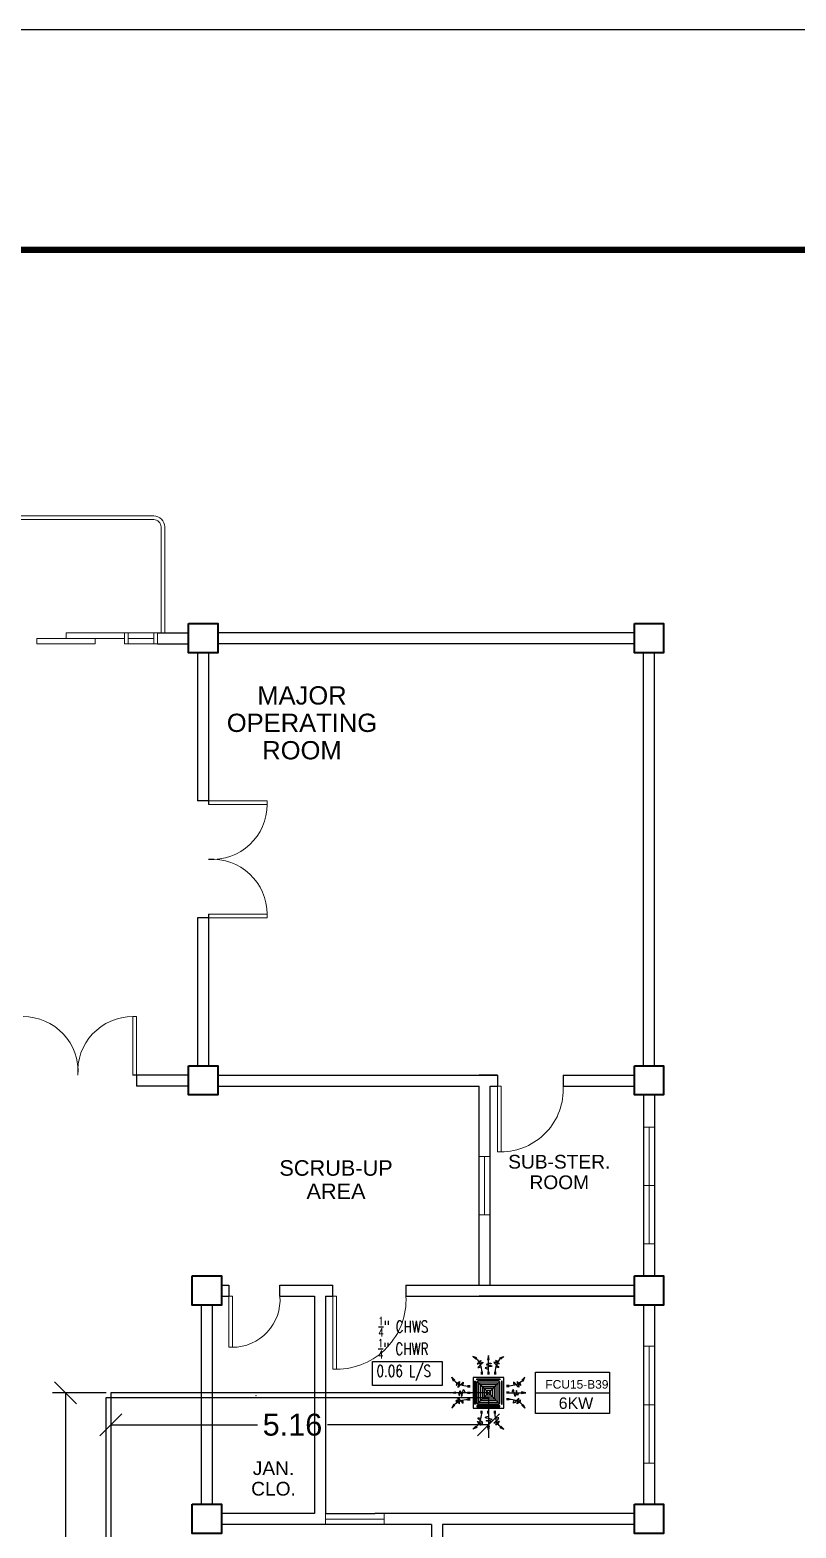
# Model space of a CAD drawing. Header units: millimetres. Extents: x 5 to 430, y 3 to 339.
# Drawn here: x 281.24 to 291.72, y 209.32 to 229.82 of the extents above; entities that cross this region are included whole.
import ezdxf

# ---------------------------------------------------------------- set-up
doc = ezdxf.new("R2010")
doc.units = ezdxf.units.MM
doc.header["$MEASUREMENT"] = 0
for name, color, linetype in [('.1', 1, 'Continuous'), ('AIR', 7, 'Continuous'), ('fcu line', 7, 'Continuous'), ('fcu return', 7, 'Continuous'), ('label', 7, 'Continuous'), ('Legends', 7, 'Continuous'), ('pipe label', 7, 'Continuous'), ('template', 7, 'Continuous')]:
    doc.layers.add(name, color=color, linetype=linetype)
doc.styles.add('Arch-Dim', font='simplex.shx', dxfattribs={"width": 0.75})
doc.styles.get("Standard").update_dxf_attribs({"font": 'arial.ttf'})
doc.styles.add('SWISSLT175', font='swissl.ttf', dxfattribs={"height": 0.175})
doc.dimstyles.new('Copy of dimension', dxfattribs={"dimtxt": 0.3, "dimasz": 0.3, "dimexe": 0.18, "dimexo": 0.0625, "dimgap": 0.09, "dimtad": 0, "dimzin": 0, "dimdsep": 46, "dimtxsty": 'Standard', "dimblk": 'OBLIQUE', "dimcen": 0.09, "dimclrd": 256, "dimclre": 256, "dimclrt": 256, "dimadec": 0, "dimazin": 0, "dimtfac": 1, "dimtofl": 0, "dimtmove": 0, "dimatfit": 3, "dimldrblk": 'OBLIQUE', "dimfxl": 1, "dimtolj": 1, "dimtzin": 0, "dimarcsym": 0})

# ---------------------------------------------------------------- blocks, each defined once
blk = doc.blocks.new('FCU-13000P (CASSETTE SPLIT)')
at = {"layer": 'AIR', "ltscale": 3}
for p, q in [((0, 0.523), (0, 1)), ((-0.193, 0.558), (-0.193, 0.487)), ((-0.162, 0.558), (-0.162, 0.487)), ((-0.016, 0.558), (-0.016, 0.487)), ((0.016, 0.558), (0.016, 0.487)), ((0.162, 0.558), (0.162, 0.487)), ((0.193, 0.558), (0.193, 0.487)), ((-0.523, 0), (-1, 0)), ((-0.558, 0.193), (-0.487, 0.193)), ((-0.558, 0.162), (-0.487, 0.162)), ((-0.558, 0.016), (-0.487, 0.016)), ((0.558, 0.193), (0.487, 0.193)), ((0.558, 0.162), (0.487, 0.162)), ((0.558, 0.016), (0.487, 0.016)), ((0.523, 0), (1, 0)), ((-0.558, -0.016), (-0.487, -0.016)), ((-0.558, -0.162), (-0.487, -0.162)), ((-0.558, -0.193), (-0.487, -0.193)), ((0.558, -0.016), (0.487, -0.016)), ((0.558, -0.162), (0.487, -0.162)), ((0.558, -0.193), (0.487, -0.193)), ((-0.193, -0.558), (-0.193, -0.487)), ((-0.162, -0.558), (-0.162, -0.487)), ((-0.016, -0.558), (-0.016, -0.487)), ((0, -0.523), (0, -1)), ((0.016, -0.558), (0.016, -0.487)), ((0.162, -0.558), (0.162, -0.487)), ((0.193, -0.558), (0.193, -0.487))]:
    blk.add_line(p, q, dxfattribs=at)
at = {"layer": 'AIR'}
for p, q in [((0.295, -0.295), (-0.295, 0.295)), ((0.295, 0.295), (-0.295, -0.295))]:
    blk.add_line(p, q, dxfattribs=at)
at = {"layer": 'AIR', "ltscale": 3}
for points in [[(-0.335, 0.895), (-0.311, 0.932), (-0.416, 0.973)], [(-0.022, 0.89), (0.022, 0.89), (0, 1)], [(0.335, 0.895), (0.311, 0.932), (0.416, 0.973)], [(-0.895, 0.335), (-0.932, 0.311), (-0.973, 0.416)], [(0.895, 0.335), (0.932, 0.311), (0.973, 0.416)], [(-0.89, 0.022), (-0.89, -0.022), (-1, 0)], [(0.89, 0.022), (0.89, -0.022), (1, 0)], [(-0.895, -0.335), (-0.932, -0.311), (-0.973, -0.416)], [(0.895, -0.335), (0.932, -0.311), (0.973, -0.416)], [(-0.335, -0.895), (-0.311, -0.932), (-0.416, -0.973)], [(-0.022, -0.89), (0.022, -0.89), (0, -1)], [(0.335, -0.895), (0.311, -0.932), (0.416, -0.973)]]:
    blk.add_lwpolyline(points, close=True, dxfattribs=at)
at = {"layer": 'AIR'}
for points in [[(-0.323, 0.914, -0.171809), (-0.178, 0.558), (-0.178, 0.522)], [(0.323, 0.914, 0.171809), (0.178, 0.558), (0.178, 0.522)], [(-0.914, 0.323, 0.171809), (-0.558, 0.178), (-0.522, 0.178)], [(0.914, 0.323, -0.171809), (0.558, 0.178), (0.522, 0.178)], [(-0.914, -0.323, -0.171809), (-0.558, -0.178), (-0.522, -0.178)], [(0.914, -0.323, 0.171809), (0.558, -0.178), (0.522, -0.178)], [(-0.323, -0.914, 0.171809), (-0.178, -0.558), (-0.178, -0.522)], [(0.323, -0.914, -0.171809), (0.178, -0.558), (0.178, -0.522)]]:
    blk.add_lwpolyline(points, format="xyb", dxfattribs=at)
for points in [[(-0.41, -0.41), (0.41, -0.41), (0.41, 0.41), (-0.41, 0.41)], [(-0.373, 0.31), (-0.348, 0.31), (-0.348, -0.31), (-0.373, -0.31)], [(-0.31, 0.372), (0.31, 0.372), (0.31, 0.348), (-0.31, 0.348)], [(-0.26, -0.26), (0.26, -0.26), (0.26, 0.26), (-0.26, 0.26)], [(-0.21, -0.21), (0.21, -0.21), (0.21, 0.21), (-0.21, 0.21)], [(-0.16, -0.16), (0.16, -0.16), (0.16, 0.16), (-0.16, 0.16)], [(-0.11, -0.11), (0.11, -0.11), (0.11, 0.11), (-0.11, 0.11)], [(-0.06, -0.06), (0.06, -0.06), (0.06, 0.06), (-0.06, 0.06)], [(0.372, 0.31), (0.348, 0.31), (0.348, -0.31), (0.372, -0.31)], [(-0.31, -0.373), (0.31, -0.373), (0.31, -0.348), (-0.31, -0.348)]]:
    blk.add_lwpolyline(points, close=True, dxfattribs=at)
blk.add_lwpolyline([(-0.26, -0.31), (0.26, -0.31, 0.414214), (0.31, -0.26), (0.31, 0.26, 0.414214), (0.26, 0.31), (-0.26, 0.31, 0.414214), (-0.31, 0.26), (-0.31, -0.26, 0.414214)], format="xyb", close=True, dxfattribs=at)
at = {"layer": 'AIR', "ltscale": 3}
for points in [[(-0.268, 0.84), (-0.231, 0.852), (-0.134, 0.882), (-0.422, 0.704), (0.005, 0.903), (-0.358, 0.645), (-0.239, 0.678), (-0.199, 0.69)], [(0.268, 0.84), (0.231, 0.852), (0.134, 0.882), (0.422, 0.704), (-0.005, 0.903), (0.358, 0.645), (0.239, 0.678), (0.199, 0.69)], [(-0.84, 0.268), (-0.852, 0.231), (-0.882, 0.134), (-0.704, 0.422), (-0.903, -0.005), (-0.645, 0.358), (-0.678, 0.239), (-0.69, 0.199)], [(0.84, 0.268), (0.852, 0.231), (0.882, 0.134), (0.704, 0.422), (0.903, -0.005), (0.645, 0.358), (0.678, 0.239), (0.69, 0.199)], [(-0.84, -0.268), (-0.852, -0.231), (-0.882, -0.134), (-0.704, -0.422), (-0.903, 0.005), (-0.645, -0.358), (-0.678, -0.239), (-0.69, -0.199)], [(0.84, -0.268), (0.852, -0.231), (0.882, -0.134), (0.704, -0.422), (0.903, 0.005), (0.645, -0.358), (0.678, -0.239), (0.69, -0.199)], [(-0.268, -0.84), (-0.231, -0.852), (-0.134, -0.882), (-0.422, -0.704), (0.005, -0.903), (-0.358, -0.645), (-0.239, -0.678), (-0.199, -0.69)], [(0.268, -0.84), (0.231, -0.852), (0.134, -0.882), (0.422, -0.704), (-0.005, -0.903), (0.358, -0.645), (0.239, -0.678), (0.199, -0.69)]]:
    blk.add_open_spline(points, degree=3, knots=[0.0032834, 0.0032834, 0.0032834, 0.0032834, 0.0712567, 0.1924075, 0.3347111, 0.5062145, 0.5813292, 0.5813292, 0.5813292, 0.5813292], dxfattribs=at)
for points in [[(0, 0.8), (0.077, 0.776), (-0.058, 0.755), (0.098, 0.718), (-0.087, 0.663), (0, 0.631)], [(-0.8, 0), (-0.776, -0.077), (-0.755, 0.058), (-0.718, -0.098), (-0.663, 0.087), (-0.631, 0)], [(0.8, 0), (0.776, -0.077), (0.755, 0.058), (0.718, -0.098), (0.663, 0.087), (0.631, 0)], [(0, -0.8), (0.077, -0.776), (-0.058, -0.755), (0.098, -0.718), (-0.087, -0.663), (0, -0.631)]]:
    blk.add_spline(points, degree=3, dxfattribs=at)
for points in [[(-0.416, 0.973), (-0.335, 0.895), (-0.311, 0.932)], [(0, 1), (-0.022, 0.89), (0.022, 0.89)], [(0.416, 0.973), (0.335, 0.895), (0.311, 0.932)], [(-0.973, 0.416), (-0.895, 0.335), (-0.932, 0.311)], [(0.973, 0.416), (0.895, 0.335), (0.932, 0.311)], [(-1, 0), (-0.89, 0.022), (-0.89, -0.022)], [(1, 0), (0.89, 0.022), (0.89, -0.022)], [(-0.973, -0.416), (-0.895, -0.335), (-0.932, -0.311)], [(0.973, -0.416), (0.895, -0.335), (0.932, -0.311)], [(-0.416, -0.973), (-0.335, -0.895), (-0.311, -0.932)], [(0, -1), (-0.022, -0.89), (0.022, -0.89)], [(0.416, -0.973), (0.335, -0.895), (0.311, -0.932)]]:
    blk.add_solid(points, dxfattribs=at)
blk = doc.blocks.new('_Oblique')
at = {"color": 0, "linetype": 'ByBlock', "lineweight": -2}
blk.add_line((-0.5, -0.5), (0.5, 0.5), dxfattribs=at)
blk = doc.blocks.new('*D375')
at = {"layer": 'Defpoints', "color": 0, "transparency": 16777216}
for p in [(281.724, 211.172), (282.343, 211.172), (282.343, 205.962)]:
    blk.add_point(p, dxfattribs=at)
at = {"layer": 'Legends', "lineweight": -2, "transparency": 16777216}
for p, q in [((282.281, 211.172), (281.544, 211.172)), ((281.724, 211.172), (281.724, 209.018)), ((281.724, 205.962), (281.724, 208.116)), ((282.281, 205.962), (281.544, 205.962))]:
    blk.add_line(p, q, dxfattribs=at)
at = {"layer": 'Legends', "lineweight": -2, "transparency": 16777216, "xscale": 0.3, "yscale": 0.3, "zscale": 0.3}
for p, rotation in [((281.724, 211.172), 90), ((281.724, 205.962), 270)]:
    blk.add_blockref('_Oblique', p, dxfattribs=dict(at, rotation=rotation))
at = {"layer": 'Legends', "transparency": 16777216, "insert": (281.724, 208.567), "char_height": 0.3, "attachment_point": 5, "rotation": 90}
blk.add_mtext('\\A1;5.21', dxfattribs=at)
blk = doc.blocks.new('*D376')
at = {"layer": 'Defpoints', "color": 0, "transparency": 16777216}
for p in [(282.343, 211.172), (287.508, 211.172), (287.508, 210.733)]:
    blk.add_point(p, dxfattribs=at)
at = {"layer": 'Legends', "lineweight": -2, "transparency": 16777216}
for p, q in [((282.343, 211.109), (282.343, 210.553)), ((287.508, 211.109), (287.508, 210.553)), ((282.343, 210.733), (284.348, 210.733)), ((287.508, 210.733), (285.307, 210.733))]:
    blk.add_line(p, q, dxfattribs=at)
at = {"layer": 'Legends', "lineweight": -2, "transparency": 16777216, "xscale": 0.3, "yscale": 0.3, "zscale": 0.3, "rotation": 180}
blk.add_blockref('_Oblique', (282.343, 210.733), dxfattribs=at)
at = {"layer": 'Legends', "lineweight": -2, "transparency": 16777216, "xscale": 0.3, "yscale": 0.3, "zscale": 0.3}
blk.add_blockref('_Oblique', (287.508, 210.733), dxfattribs=at)
at = {"layer": 'Legends', "transparency": 16777216, "insert": (284.828, 210.733), "char_height": 0.3, "attachment_point": 5}
blk.add_mtext('\\A1;5.16', dxfattribs=at)

msp = doc.modelspace()

# ---------------------------------------------------------------- linework, layer by layer
at = {"layer": '.1', "color": 0}
msp.add_line((314.427, 229.819), (215.151, 229.819), dxfattribs=at)
at = {"color": 8, "lineweight": 13}
for p, q in [((282.581, 221.569), (282.931, 221.569)), ((282.931, 221.494), (282.581, 221.494)), ((282.581, 221.419), (282.931, 221.419))]:
    msp.add_line(p, q, dxfattribs=at)
at = {"color": 8, "lineweight": 25}
for p, q in [((282.981, 221.569), (283.406, 221.569)), ((282.981, 221.419), (283.406, 221.419)), ((289.506, 221.569), (283.806, 221.569)), ((289.506, 221.419), (283.806, 221.419)), ((283.531, 221.296), (283.531, 219.271)), ((283.681, 221.296), (283.681, 219.221)), ((289.631, 215.646), (289.631, 221.296)), ((289.781, 215.646), (289.781, 221.296)), ((283.681, 219.271), (283.531, 219.271)), ((283.681, 217.721), (283.681, 215.646)), ((283.531, 217.671), (283.531, 215.646)), ((283.681, 217.671), (283.531, 217.671)), ((283.406, 215.519), (282.643, 215.519)), ((282.693, 215.519), (282.693, 215.369)), ((283.806, 215.519), (287.631, 215.519)), ((283.981, 215.519), (287.631, 215.519)), ((287.631, 215.519), (287.381, 215.519)), ((287.631, 215.519), (287.631, 215.369)), ((288.531, 215.519), (289.506, 215.519)), ((288.531, 215.519), (289.506, 215.519)), ((288.531, 215.519), (288.531, 215.369)), ((283.406, 215.369), (282.693, 215.369)), ((283.806, 215.369), (287.381, 215.369)), ((283.981, 215.369), (287.381, 215.369)), ((287.381, 212.644), (287.381, 215.369)), ((287.381, 214.394), (287.381, 215.369)), ((287.531, 215.369), (287.631, 215.369)), ((287.531, 215.369), (287.631, 215.369)), ((287.531, 212.644), (287.531, 215.369)), ((287.531, 214.394), (287.531, 215.369)), ((288.531, 215.369), (289.506, 215.369)), ((288.531, 215.369), (289.506, 215.369)), ((289.631, 215.246), (289.631, 212.771)), ((289.781, 215.246), (289.781, 212.771)), ((289.631, 213.406), (289.631, 212.771)), ((289.781, 213.406), (289.781, 212.771)), ((283.856, 212.644), (283.956, 212.644)), ((283.856, 212.644), (283.956, 212.644)), ((284.656, 212.644), (285.381, 212.644)), ((284.656, 212.494), (284.656, 212.644)), ((284.731, 212.644), (285.381, 212.644)), ((285.381, 212.494), (285.381, 212.644)), ((285.381, 212.494), (285.381, 212.644)), ((286.381, 212.644), (287.381, 212.644)), ((286.381, 212.644), (287.381, 212.644)), ((286.381, 212.644), (286.381, 212.494)), ((287.381, 212.644), (289.506, 212.644)), ((287.531, 212.644), (289.506, 212.644)), ((283.856, 212.494), (283.956, 212.494)), ((283.856, 212.494), (283.956, 212.494)), ((284.656, 212.494), (285.131, 212.494)), ((284.731, 212.494), (285.131, 212.494)), ((285.281, 212.494), (285.381, 212.494)), ((285.281, 212.494), (285.381, 212.494)), ((286.381, 212.494), (289.506, 212.494)), ((286.381, 212.494), (289.506, 212.494)), ((289.506, 212.494), (287.381, 212.494)), ((289.631, 212.371), (289.631, 209.646)), ((289.781, 212.371), (289.781, 209.646)), ((289.631, 210.531), (289.631, 209.646)), ((289.781, 210.531), (289.781, 209.646)), ((285.131, 209.519), (283.856, 209.519)), ((285.281, 209.519), (285.957, 209.519)), ((289.506, 209.519), (285.957, 209.519)), ((285.081, 209.369), (283.856, 209.369)), ((285.957, 209.369), (285.081, 209.369)), ((286.731, 209.369), (285.957, 209.369)), ((286.731, 209.369), (286.731, 207.544)), ((289.506, 209.369), (286.881, 209.369)), ((286.881, 209.369), (286.881, 207.544))]:
    msp.add_line(p, q, dxfattribs=at)
at = {"color": 8, "lineweight": 9}
for p, q in [((289.631, 214.606), (289.631, 215.246)), ((289.781, 214.606), (289.781, 215.246)), ((289.631, 214.008), (289.631, 214.808)), ((289.631, 214.808), (289.781, 214.808)), ((289.706, 214.808), (289.706, 213.208)), ((289.781, 214.808), (289.781, 213.208)), ((289.781, 213.47), (289.781, 214.67)), ((287.381, 213.593), (287.381, 214.469)), ((287.531, 214.006), (287.531, 214.506)), ((289.631, 213.406), (289.631, 214.606)), ((289.781, 213.406), (289.781, 214.606)), ((287.531, 214.406), (287.381, 214.406)), ((287.456, 214.406), (287.456, 213.606)), ((287.531, 214.006), (287.531, 213.506)), ((289.631, 214.008), (289.781, 214.008)), ((287.531, 213.606), (287.381, 213.606)), ((289.781, 213.208), (289.631, 213.208)), ((289.631, 211.731), (289.631, 212.371)), ((289.781, 211.731), (289.781, 212.371)), ((289.631, 211.008), (289.631, 211.808)), ((289.631, 211.808), (289.781, 211.808)), ((289.706, 211.808), (289.706, 210.208)), ((289.781, 211.808), (289.781, 210.208)), ((289.631, 211.731), (289.631, 210.531)), ((289.781, 211.731), (289.781, 210.531)), ((289.781, 210.47), (289.781, 211.67)), ((289.631, 211.008), (289.781, 211.008)), ((289.781, 210.208), (289.631, 210.208)), ((285.281, 209.369), (285.281, 209.519)), ((286.081, 209.369), (286.081, 209.519)), ((286.081, 209.444), (285.281, 209.444))]:
    msp.add_line(p, q, dxfattribs=at)
at = {"color": 8, "lineweight": 25, "ltscale": 0.3}
for p, q in [((283.956, 212.644), (283.956, 212.494)), ((283.581, 212.371), (283.581, 209.646)), ((283.731, 212.371), (283.731, 209.646)), ((285.131, 212.494), (285.131, 209.519)), ((285.281, 212.494), (285.281, 209.519))]:
    msp.add_line(p, q, dxfattribs=at)
at = {"color": 8, "lineweight": 9, "transparency": 33554687}
for points in [[(283.081, 221.569), (283.081, 223.019, 0.414214), (282.931, 223.169), (280.131, 223.169, 0.414214), (279.981, 223.019), (279.981, 221.694), (279.981, 222.344)], [(283.031, 221.569), (283.031, 223.019, 0.414214), (282.931, 223.119), (280.131, 223.119, 0.414214), (280.031, 223.019), (280.031, 222.364)]]:
    msp.add_lwpolyline(points, format="xyb", dxfattribs=at)
at = {"color": 8, "lineweight": 35}
for points in [[(283.406, 221.696), (283.806, 221.696), (283.806, 221.296), (283.406, 221.296)], [(289.506, 221.696), (289.906, 221.696), (289.906, 221.296), (289.506, 221.296)], [(283.406, 215.646), (283.806, 215.646), (283.806, 215.246), (283.406, 215.246)], [(289.506, 215.646), (289.906, 215.646), (289.906, 215.246), (289.506, 215.246)], [(283.456, 212.771), (283.856, 212.771), (283.856, 212.371), (283.456, 212.371)], [(289.506, 212.771), (289.906, 212.771), (289.906, 212.371), (289.506, 212.371)], [(283.456, 209.646), (283.856, 209.646), (283.856, 209.246), (283.456, 209.246)], [(289.506, 209.646), (289.906, 209.646), (289.906, 209.246), (289.506, 209.246)]]:
    msp.add_lwpolyline(points, close=True, dxfattribs=at)
at = {"color": 8, "lineweight": 13}
for points in [[(282.131, 221.494), (281.331, 221.494), (281.331, 221.419), (282.131, 221.419)], [(282.531, 221.569), (281.731, 221.569), (281.731, 221.494), (282.531, 221.494)], [(282.531, 221.569), (282.531, 221.419), (282.581, 221.419), (282.581, 221.569)], [(282.931, 221.569), (282.931, 221.419), (282.981, 221.419), (282.981, 221.569)], [(285.381, 212.494), (285.431, 212.494), (285.431, 211.494), (285.381, 211.494)]]:
    msp.add_lwpolyline(points, close=True, dxfattribs=at)
at = {"color": 8, "lineweight": 13, "ltscale": 0.03}
for points in [[(283.681, 219.271), (283.681, 219.221), (284.481, 219.221), (284.481, 219.271)], [(283.681, 217.671), (283.681, 217.721), (284.481, 217.721), (284.481, 217.671)], [(282.693, 215.519), (282.643, 215.519), (282.643, 216.319), (282.693, 216.319)], [(287.631, 215.369), (287.681, 215.369), (287.681, 214.469), (287.631, 214.469)], [(283.956, 212.494), (284.006, 212.494), (284.006, 211.794), (283.956, 211.794)]]:
    msp.add_lwpolyline(points, close=True, dxfattribs=at)
at = {"color": 8, "lineweight": 9}
for points in [[(289.631, 214.808), (289.781, 214.808), (289.781, 213.208), (289.631, 213.208)], [(287.381, 214.406), (287.531, 214.406), (287.531, 213.606), (287.381, 213.606)], [(289.631, 211.808), (289.781, 211.808), (289.781, 210.208), (289.631, 210.208)], [(285.281, 209.519), (286.081, 209.519), (286.081, 209.369), (285.281, 209.369)]]:
    msp.add_lwpolyline(points, close=True, dxfattribs=at)
at = {"color": 8, "lineweight": 13, "ltscale": 0.03}
for centre, radius, start, end in [((283.729, 219.221), 0.752, 266.3048, 0), ((283.729, 217.721), 0.752, 0, 93.6952), ((281.143, 215.567), 0.752, 356.3048, 90), ((282.643, 215.567), 0.752, 90, 183.6952), ((287.681, 215.32), 0.851, 270, 3.2732), ((284.006, 212.446), 0.652, 270, 4.2422)]:
    msp.add_arc(centre, radius, start, end, dxfattribs=at)
at = {"color": 8, "lineweight": 13}
msp.add_arc((285.431, 212.445), 0.951, 270, 2.9376, dxfattribs=at)
at = {"color": 8, "lineweight": 9}
for p in [(289.631, 214.07), (289.631, 214.006), (289.631, 211.07)]:
    msp.add_point(p, dxfattribs=at)
at = {"color": 8, "lineweight": 9, "ltscale": 0.3}
msp.add_point((284.331, 211.131), dxfattribs=at)
at = {"layer": 'fcu line', "linetype": 'Continuous'}
for p, q in [((282.343, 211.172), (282.343, 191.643)), ((287.508, 211.172), (282.343, 211.172))]:
    msp.add_line(p, q, dxfattribs=at)
at = {"layer": 'fcu return', "linetype": 'Continuous'}
for p, q in [((282.273, 211.102), (282.273, 191.713)), ((287.508, 211.102), (282.273, 211.102))]:
    msp.add_line(p, q, dxfattribs=at)
at = {"layer": 'Legends', "linetype": 'Continuous', "lineweight": 25}
msp.add_line((288.152, 211.17), (289.164, 211.17), dxfattribs=at)
at = {"layer": 'Legends'}
msp.add_lwpolyline([(288.152, 211.454), (289.164, 211.454), (289.164, 210.886), (288.152, 210.886)], close=True, dxfattribs=at)
at = {"layer": 'pipe label', "color": 7, "linetype": 'Continuous', "lineweight": 25}
msp.add_lwpolyline([(285.924, 211.599), (286.875, 211.599), (286.875, 211.272), (285.924, 211.272)], close=True, dxfattribs=at)
at = {"layer": 'template', "linetype": 'Continuous', "const_width": 0.0853}
msp.add_lwpolyline([(221.168, 162.432), (311.419, 162.432), (311.419, 226.811), (221.168, 226.811)], close=True, dxfattribs=at)

# ---------------------------------------------------------------- block references
at = {"layer": 'AIR', "xscale": 0.5113536813550488, "yscale": 0.5113536813550488, "zscale": 0.5113536813550488}
msp.add_blockref('FCU-13000P (CASSETTE SPLIT)', (287.508, 211.172), dxfattribs=at)

# ---------------------------------------------------------------- texts
at = {"layer": 'label', "color": 8, "lineweight": 9, "ltscale": 0.4, "attachment_point": 5, "line_spacing_factor": 0.9, "style": 'SWISSLT175'}
for s, insert, char_height in [('MAJOR\\POPERATING\\PROOM', (284.958, 220.337), 0.25), ('SUB-STER.\\PROOM', (288.478, 214.191), 0.1875), ('SCRUB-UP\\PAREA', (285.424, 214.088), 0.2125), ('JAN.\\PCLO.', (284.569, 209.998), 0.1875)]:
    msp.add_mtext(s, dxfattribs=dict(at, insert=insert, char_height=char_height))
at = {"layer": 'Legends', "linetype": 'Continuous', "lineweight": 25, "attachment_point": 1}
for s, width, insert, char_height in [('FCU15-B39', 0.44811, (288.288, 211.345), 0.117), ('6KW', 0.23674, (288.47, 211.107), 0.156)]:
    msp.add_mtext_dynamic_manual_height_columns(s, width=width, gutter_width=1.011, heights=[0], dxfattribs=dict(at, insert=insert, char_height=char_height))
at = {"layer": 'pipe label', "color": 7, "linetype": 'Continuous', "lineweight": 25, "char_height": 0.16, "attachment_point": 1, "style": 'Arch-Dim'}
for s, width, insert in [('\\A1;{\\H0.7x;\\S1/4;}" CHWS', 1.17294, (286.003, 212.21)), ('\\A1;{\\H0.7x;\\S1/4;}" CHWR', 0.88035, (285.999, 211.907)), ('0.06 L/S', 0.89967, (285.978, 211.549))]:
    msp.add_mtext_dynamic_manual_height_columns(s, width=width, gutter_width=1.011, heights=[0], dxfattribs=dict(at, insert=insert))

# ---------------------------------------------------------------- dimensions: what is measured, and where the dimension line sits
at = {"layer": 'Legends'}
dim = msp.add_linear_dim(base=(281.724, 211.172), p1=(282.343, 205.962), p2=(282.343, 211.172), angle=90, dimstyle='Copy of dimension', dxfattribs=at)
dim.commit()
dim.dimension.update_dxf_attribs({"geometry": '*D375', "text_midpoint": (281.724, 208.567)})
dim = msp.add_linear_dim(base=(287.508, 210.7325), p1=(282.3435, 211.1716), p2=(287.508, 211.1716), dimstyle='Copy of dimension', dxfattribs=at)
dim.commit()
dim.dimension.update_dxf_attribs({"geometry": '*D376', "text_midpoint": (284.8276, 210.7325), "dimtype": 160})

doc.saveas('drawing.dxf')
